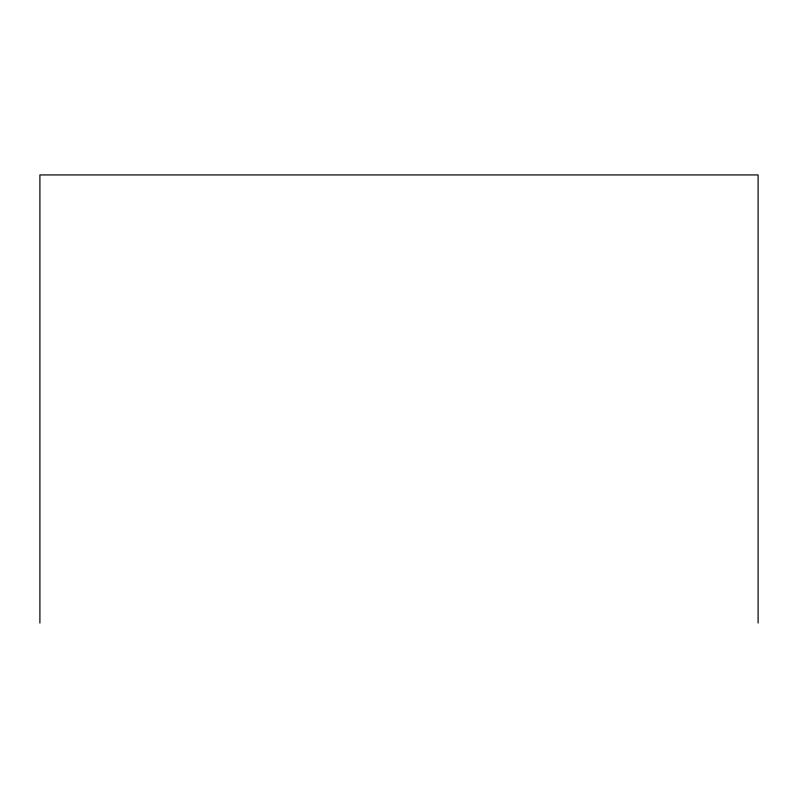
<?xml version="1.0" encoding="UTF-8"?>
<svg xmlns="http://www.w3.org/2000/svg" width="798" height="798" viewBox="0 0 798 798"><rect width="100%" height="100%" fill="white"/><g stroke="black" fill="none" stroke-linecap="round" stroke-linejoin="round"><path stroke-width="1.2" d="M758.1 623.068L758.1 174.932L39.9 174.932L39.9 623.068"/></g></svg>
